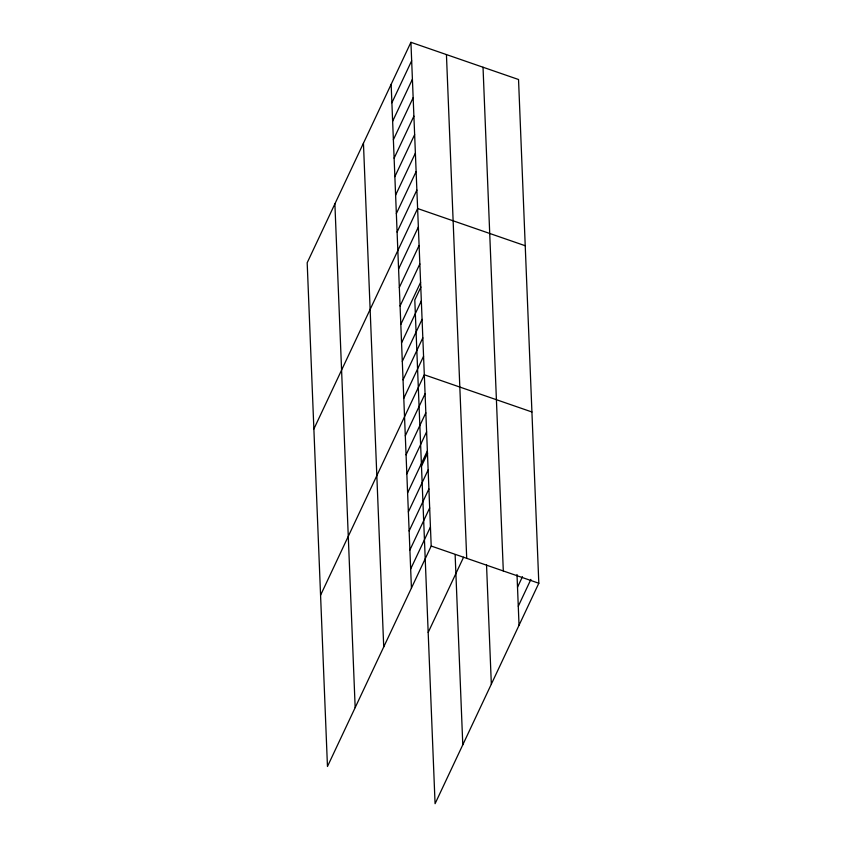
<?xml version="1.0" encoding="UTF-8"?>
<svg xmlns="http://www.w3.org/2000/svg" width="846" height="846" viewBox="0 0 846 846"><rect width="100%" height="100%" fill="white"/><g stroke="black" fill="none" stroke-linecap="round" stroke-linejoin="round"><path stroke-width="1.27" d="M410.923 42.3L307.183 262.757L327.465 766.487L431.206 546.04L410.923 42.3L518.535 79.513L538.817 583.243L435.077 803.7L414.794 299.96L420.896 287.005M391.888 102.789L411.664 60.775M392.639 121.264L412.404 79.238M393.379 139.727L413.155 97.713M394.12 158.202L413.895 116.177M394.86 176.666L414.635 134.651M395.611 195.14L415.386 153.126M396.351 213.615L416.126 171.59M397.091 232.079L416.867 190.064M313.877 428.985L417.617 208.528L525.229 245.742M398.582 269.017L418.358 227.003M399.323 287.492L419.098 245.477M400.073 305.966L419.849 263.941M400.814 324.43L420.589 282.416M401.554 342.905L421.329 300.88M402.305 361.369L422.069 319.354M403.045 379.843L422.82 337.829M403.785 398.318L423.56 356.293M320.571 595.214L424.301 374.767L531.923 411.981M405.297 435.817L425.073 393.792M406.069 454.841L425.834 412.827M406.831 473.876L426.606 431.851M407.603 492.901L427.367 450.886M421.488 466.199L427.59 453.245M408.364 511.936L428.139 469.911M409.126 530.96L428.901 488.946M409.898 549.995L429.673 507.97M410.659 569.02L430.434 527.005M428.182 632.427L463.576 557.218M517.509 587.209L522.458 576.697M518.281 606.233L530.907 579.394M431.206 546.04L538.817 583.243M517.001 574.519L519.042 625.268M483.024 67.236L503.307 570.965M486.535 564.895L491.336 684.15M446.434 54.578L466.717 558.318M455.148 555.082L462.794 744.818M391.148 84.314L411.431 588.055M363.442 143.207L383.724 646.936M334.889 203.865L355.172 707.605"/></g></svg>
